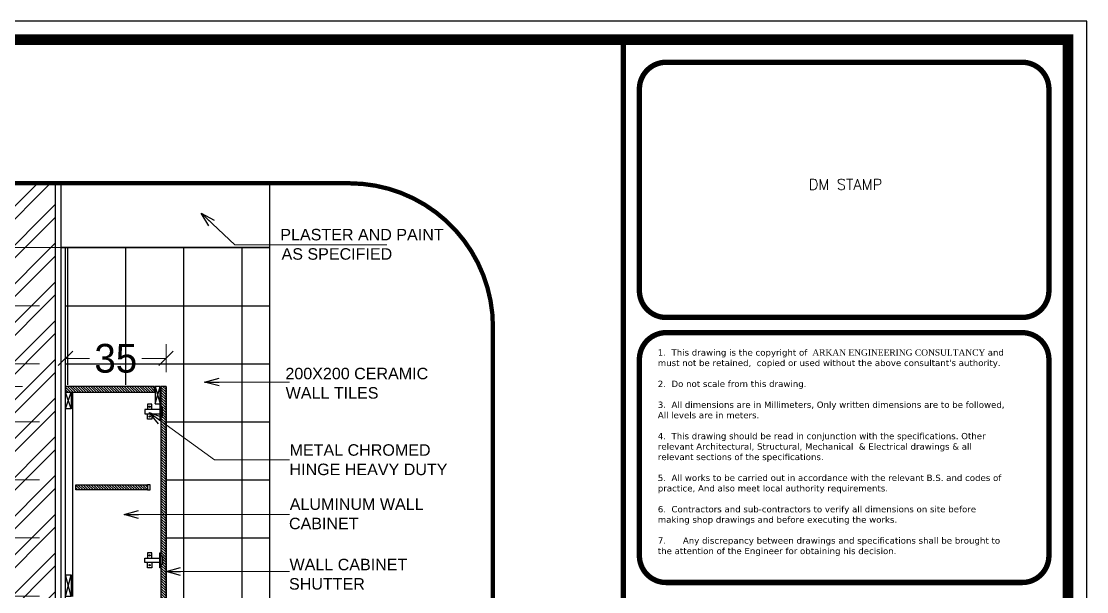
# Model space of a CAD drawing. Header units: centimetres. Extents: x 7997 to 116674, y 1017 to 13844.
# Drawn here: x 54595 to 55129, y 10486 to 10772 of the extents above; entities that cross this region are included whole.
import ezdxf
from ezdxf.enums import TextEntityAlignment as Align

# ---------------------------------------------------------------- set-up
doc = ezdxf.new("R2010")
doc.units = ezdxf.units.CM
doc.header["$LTSCALE"] = 200
doc.header["$PDMODE"] = 2
doc.linetypes.add('PHANTOM2', pattern=[31.75, 15.875, -3.175, 3.175, -3.175, 3.175, -3.175])
for name, color, linetype in [('A-DIM', 10, 'Continuous'), ('A-REF-TARG', 2, 'PHANTOM2'), ('AFP-BW-INTERNAL', 4, 'Continuous'), ('AFP-HATCH-TILES', 251, 'Continuous'), ('AFP-WALL  PLASTER', 8, 'Continuous'), ('ASC-KITCHEN-COUNTER', 6, 'Continuous'), ('ASC-KITCHEN-OVERHEAD', 2, 'Continuous'), ('DIM', 11, 'Continuous'), ('symbol-sec', 4, 'Continuous')]:
    doc.layers.add(name, color=color, linetype=linetype)
for name, color, linetype, lineweight in [('AFP-ceramic', 10, 'Continuous', 5), ('HA', 251, 'Continuous', 0), ('HAT', 8, 'Continuous', 9), ('HATCH', 8, 'Continuous', 5), ('TEXT', 6, 'Continuous', 18), ('WALL', 3, 'Continuous', 25)]:
    doc.layers.add(name, color=color, linetype=linetype, lineweight=lineweight)
doc.styles.add('$0$$0$$0$sheet notes', font='verdana.ttf')
doc.styles.add('$0$$0$Roman', font='romans')
doc.styles.add('Style-Arial', font='arial.ttf')
doc.styles.add('T2', font='')
doc.styles.get('T2').set_extended_font_data('Elisia')
doc.dimstyles.new('NORMAL-1', dxfattribs={"dimtxt": 10, "dimasz": 5, "dimexe": 5, "dimexo": 5, "dimgap": 1, "dimtad": 0, "dimdec": 0, "dimdsep": 46, "dimtxsty": 'T2', "dimblk1": 'OBLIQUE', "dimblk2": 'OBLIQUE', "dimsah": 1, "dimcen": 0.09, "dimclrd": 4, "dimclre": 4, "dimclrt": 6, "dimadec": 0, "dimazin": 0, "dimtfac": 1, "dimtdec": 0, "dimtofl": 0, "dimtmove": 1, "dimatfit": 3, "dimldrblk": 'OPEN30', "dimfxl": 0, "dimtolj": 1, "dimtzin": 0, "dimlwd": 5, "dimlwe": 5, "dimarcsym": 0})
pattern_1 = [(135, (-17173.9867, 14795.903), (0.449012806, 0.449012806), [])]

# ---------------------------------------------------------------- blocks, each defined once
blk = doc.blocks.new('_OBLIQUE')
at = {"color": 0, "linetype": 'ByBlock'}
blk.add_line((-0.5, -0.5), (0.5, 0.5), dxfattribs=at)
blk = doc.blocks.new('_Open30')
at = {"color": 0, "linetype": 'ByBlock', "lineweight": -2}
for p, q in [((-1, 0.268), (0, 0)), ((0, 0), (-1, -0.268)), ((0, 0), (-1, 0))]:
    blk.add_line(p, q, dxfattribs=at)
blk = doc.blocks.new('*D391')
at = {"layer": 'A-DIM', "color": 4, "lineweight": 5, "transparency": 16777216}
for p, q in [((59484.77, 12529.13), (59484.77, 12536.74)), ((59519.77, 12526.99), (59519.77, 12536.74)), ((59484.77, 12531.74), (59493.17, 12531.74)), ((59519.77, 12531.74), (59511.37, 12531.74))]:
    blk.add_line(p, q, dxfattribs=at)
at = {"layer": 'Defpoints', "color": 0, "transparency": 16777216}
for p in [(59519.77, 12531.74), (59484.77, 12524.13, 0), (59519.77, 12521.99, -0.02)]:
    blk.add_point(p, dxfattribs=at)
at = {"layer": 'A-DIM', "color": 4, "lineweight": 5, "transparency": 16777216, "xscale": 5, "yscale": 5, "zscale": 5, "rotation": 180}
blk.add_blockref('_OBLIQUE', (59484.77, 12531.74), dxfattribs=at)
at = {"layer": 'A-DIM', "color": 4, "lineweight": 5, "transparency": 16777216, "xscale": 5, "yscale": 5, "zscale": 5}
blk.add_blockref('_OBLIQUE', (59519.77, 12531.74), dxfattribs=at)
at = {"layer": 'A-DIM', "color": 6, "transparency": 16777216, "insert": (59502.27, 12531.74), "char_height": 10, "attachment_point": 5, "style": 'T2'}
blk.add_mtext('\\A1;35', dxfattribs=at)
blk = doc.blocks.new('*D398')
at = {"layer": 'A-DIM', "color": 4, "lineweight": 5, "transparency": 16777216}
for p, q in [((59469.81, 12521.99), (59448.52, 12521.99)), ((59453.52, 12521.99), (59453.52, 12493.59)), ((59453.52, 12446.99), (59453.52, 12475.4)), ((59469.77, 12446.99), (59448.52, 12446.99))]:
    blk.add_line(p, q, dxfattribs=at)
at = {"layer": 'Defpoints', "color": 0, "transparency": 16777216}
for p in [(59453.52, 12521.99), (59474.81, 12521.99), (59474.77, 12446.99)]:
    blk.add_point(p, dxfattribs=at)
at = {"layer": 'A-DIM', "color": 4, "lineweight": 5, "transparency": 16777216, "xscale": 5, "yscale": 5, "zscale": 5}
for p, rotation in [((59453.52, 12521.99), 90), ((59453.52, 12446.99), 270)]:
    blk.add_blockref('_OBLIQUE', p, dxfattribs=dict(at, rotation=rotation))
at = {"layer": 'A-DIM', "color": 6, "transparency": 16777216, "insert": (59453.52, 12484.49), "char_height": 10, "attachment_point": 5, "rotation": 90, "style": 'T2'}
blk.add_mtext('\\A1;75', dxfattribs=at)
blk = doc.blocks.new('*D399')
at = {"layer": 'A-DIM', "color": 4, "lineweight": 5, "transparency": 16777216}
for p, q in [((59483.12, 12570.29), (59424.91, 12570.29)), ((59429.91, 12428.89), (59429.91, 12570.29)), ((59392.21, 12503.09), (59392.21, 12505.09)), ((59429.91, 12499.59), (59392.21, 12503.09)), ((59475.74, 12428.89), (59424.91, 12428.89))]:
    blk.add_line(p, q, dxfattribs=at)
at = {"layer": 'Defpoints', "color": 0, "transparency": 16777216}
for p in [(59429.91, 12570.29), (59488.12, 12570.29, 0), (59480.74, 12428.89, 0)]:
    blk.add_point(p, dxfattribs=at)
at = {"layer": 'A-DIM', "color": 4, "lineweight": 5, "transparency": 16777216, "xscale": 5, "yscale": 5, "zscale": 5}
for p, rotation in [((59429.91, 12570.29), 90), ((59429.91, 12428.89), 270)]:
    blk.add_blockref('_OBLIQUE', p, dxfattribs=dict(at, rotation=rotation))
at = {"layer": 'A-DIM', "color": 6, "transparency": 16777216, "insert": (59392.21, 12576.81), "char_height": 10, "attachment_point": 5, "rotation": 90, "style": 'T2'}
blk.add_mtext('\\A1;200X200{\\fArial|b0|i0|c238|p34;MM }7{\\fArial|b0|i0|c238|p34;TILES}', dxfattribs=at)
blk = doc.blocks.new('*D404')
at = {"layer": 'A-DIM', "color": 4, "lineweight": 5, "transparency": 16777216}
for p, q in [((59475.74, 12509.69), (59437.05, 12509.69)), ((59442.05, 12509.69), (59442.05, 12508.69)), ((59475.74, 12489.49), (59437.05, 12489.49)), ((59442.05, 12489.49), (59442.05, 12490.5))]:
    blk.add_line(p, q, dxfattribs=at)
at = {"layer": 'Defpoints', "color": 0, "transparency": 16777216}
for p in [(59480.74, 12509.69), (59442.05, 12489.49), (59480.74, 12489.49, 0)]:
    blk.add_point(p, dxfattribs=at)
at = {"layer": 'A-DIM', "color": 4, "lineweight": 5, "transparency": 16777216, "xscale": 5, "yscale": 5, "zscale": 5}
for p, rotation in [((59442.05, 12509.69), 90), ((59442.05, 12489.49), 270)]:
    blk.add_blockref('_OBLIQUE', p, dxfattribs=dict(at, rotation=rotation))
at = {"layer": 'A-DIM', "color": 6, "transparency": 16777216, "insert": (59442.05, 12499.59), "char_height": 10, "attachment_point": 5, "rotation": 90, "style": 'T2'}
blk.add_mtext('\\A1;20', dxfattribs=at)
blk = doc.blocks.new('*D405')
at = {"layer": 'A-DIM', "color": 4, "lineweight": 5, "transparency": 16777216}
for p, q in [((59475.74, 12489.49), (59437.05, 12489.49)), ((59442.05, 12489.49), (59442.05, 12488.49)), ((59475.74, 12469.29), (59437.05, 12469.29)), ((59442.05, 12469.29), (59442.05, 12470.3))]:
    blk.add_line(p, q, dxfattribs=at)
at = {"layer": 'Defpoints', "color": 0, "transparency": 16777216}
for p in [(59442.05, 12489.49), (59480.74, 12489.49, 0), (59480.74, 12469.29)]:
    blk.add_point(p, dxfattribs=at)
at = {"layer": 'A-DIM', "color": 4, "lineweight": 5, "transparency": 16777216, "xscale": 5, "yscale": 5, "zscale": 5}
for p, rotation in [((59442.05, 12489.49), 90), ((59442.05, 12469.29), 270)]:
    blk.add_blockref('_OBLIQUE', p, dxfattribs=dict(at, rotation=rotation))
at = {"layer": 'A-DIM', "color": 6, "transparency": 16777216, "insert": (59442.05, 12479.39), "char_height": 10, "attachment_point": 5, "rotation": 90, "style": 'T2'}
blk.add_mtext('\\A1;20', dxfattribs=at)
blk = doc.blocks.new('*D406')
at = {"layer": 'A-DIM', "color": 4, "lineweight": 5, "transparency": 16777216}
for p, q in [((59475.74, 12449.09), (59437.05, 12449.09)), ((59442.05, 12449.09), (59442.05, 12448.09)), ((59475.74, 12428.89), (59437.05, 12428.89)), ((59442.05, 12428.89), (59442.05, 12429.9))]:
    blk.add_line(p, q, dxfattribs=at)
at = {"layer": 'Defpoints', "color": 0, "transparency": 16777216}
for p in [(59442.05, 12449.09), (59480.74, 12449.09, 0), (59480.74, 12428.89)]:
    blk.add_point(p, dxfattribs=at)
at = {"layer": 'A-DIM', "color": 4, "lineweight": 5, "transparency": 16777216, "xscale": 5, "yscale": 5, "zscale": 5}
for p, rotation in [((59442.05, 12449.09), 90), ((59442.05, 12428.89), 270)]:
    blk.add_blockref('_OBLIQUE', p, dxfattribs=dict(at, rotation=rotation))
at = {"layer": 'A-DIM', "color": 6, "transparency": 16777216, "insert": (59442.05, 12438.99), "char_height": 10, "attachment_point": 5, "rotation": 90, "style": 'T2'}
blk.add_mtext('\\A1;20', dxfattribs=at)
blk = doc.blocks.new('*D407')
at = {"layer": 'A-DIM', "color": 4, "lineweight": 5, "transparency": 16777216}
for p, q in [((59475.74, 12469.29), (59437.05, 12469.29)), ((59442.05, 12469.29), (59442.05, 12468.29)), ((59475.74, 12449.09), (59437.05, 12449.09)), ((59442.05, 12449.09), (59442.05, 12450.1))]:
    blk.add_line(p, q, dxfattribs=at)
at = {"layer": 'Defpoints', "color": 0, "transparency": 16777216}
for p in [(59480.74, 12469.29), (59442.05, 12449.09), (59480.74, 12449.09, 0)]:
    blk.add_point(p, dxfattribs=at)
at = {"layer": 'A-DIM', "color": 4, "lineweight": 5, "transparency": 16777216, "xscale": 5, "yscale": 5, "zscale": 5}
for p, rotation in [((59442.05, 12469.29), 90), ((59442.05, 12449.09), 270)]:
    blk.add_blockref('_OBLIQUE', p, dxfattribs=dict(at, rotation=rotation))
at = {"layer": 'A-DIM', "color": 6, "transparency": 16777216, "insert": (59442.05, 12459.19), "char_height": 10, "attachment_point": 5, "rotation": 90, "style": 'T2'}
blk.add_mtext('\\A1;20', dxfattribs=at)
blk = doc.blocks.new('*D409')
at = {"layer": 'A-DIM', "color": 4, "lineweight": 5, "transparency": 16777216}
for p, q in [((59475.74, 12529.89), (59437.05, 12529.89)), ((59442.05, 12529.89), (59442.05, 12528.89)), ((59475.74, 12509.69), (59437.05, 12509.69)), ((59442.05, 12509.69), (59442.05, 12510.7))]:
    blk.add_line(p, q, dxfattribs=at)
at = {"layer": 'Defpoints', "color": 0, "transparency": 16777216}
for p in [(59442.05, 12529.89), (59480.74, 12529.89, 0), (59480.74, 12509.69)]:
    blk.add_point(p, dxfattribs=at)
at = {"layer": 'A-DIM', "color": 4, "lineweight": 5, "transparency": 16777216, "xscale": 5, "yscale": 5, "zscale": 5}
for p, rotation in [((59442.05, 12529.89), 90), ((59442.05, 12509.69), 270)]:
    blk.add_blockref('_OBLIQUE', p, dxfattribs=dict(at, rotation=rotation))
at = {"layer": 'A-DIM', "color": 6, "transparency": 16777216, "insert": (59442.05, 12519.79), "char_height": 10, "attachment_point": 5, "rotation": 90, "style": 'T2'}
blk.add_mtext('\\A1;20', dxfattribs=at)
blk = doc.blocks.new('*D410')
at = {"layer": 'A-DIM', "color": 4, "lineweight": 5, "transparency": 16777216}
for p, q in [((59475.74, 12550.09), (59437.05, 12550.09)), ((59442.05, 12550.09), (59442.05, 12549.09)), ((59442.05, 12529.89), (59442.05, 12530.9)), ((59475.74, 12529.89), (59437.05, 12529.89))]:
    blk.add_line(p, q, dxfattribs=at)
at = {"layer": 'Defpoints', "color": 0, "transparency": 16777216}
for p in [(59480.74, 12550.09), (59442.05, 12529.89), (59480.74, 12529.89, 0)]:
    blk.add_point(p, dxfattribs=at)
at = {"layer": 'A-DIM', "color": 4, "lineweight": 5, "transparency": 16777216, "xscale": 5, "yscale": 5, "zscale": 5}
for p, rotation in [((59442.05, 12550.09), 90), ((59442.05, 12529.89), 270)]:
    blk.add_blockref('_OBLIQUE', p, dxfattribs=dict(at, rotation=rotation))
at = {"layer": 'A-DIM', "color": 6, "transparency": 16777216, "insert": (59442.05, 12539.99), "char_height": 10, "attachment_point": 5, "rotation": 90, "style": 'T2'}
blk.add_mtext('\\A1;20', dxfattribs=at)
blk = doc.blocks.new('*D411')
at = {"layer": 'A-DIM', "color": 4, "lineweight": 5, "transparency": 16777216}
for p, q in [((59475.74, 12570.29), (59437.05, 12570.29)), ((59442.05, 12570.29), (59442.05, 12569.29)), ((59475.74, 12550.09), (59437.05, 12550.09)), ((59442.05, 12550.09), (59442.05, 12551.1))]:
    blk.add_line(p, q, dxfattribs=at)
at = {"layer": 'Defpoints', "color": 0, "transparency": 16777216}
for p in [(59442.05, 12570.29), (59480.74, 12570.29, 0), (59480.74, 12550.09)]:
    blk.add_point(p, dxfattribs=at)
at = {"layer": 'A-DIM', "color": 4, "lineweight": 5, "transparency": 16777216, "xscale": 5, "yscale": 5, "zscale": 5}
for p, rotation in [((59442.05, 12570.29), 90), ((59442.05, 12550.09), 270)]:
    blk.add_blockref('_OBLIQUE', p, dxfattribs=dict(at, rotation=rotation))
at = {"layer": 'A-DIM', "color": 6, "transparency": 16777216, "insert": (59442.05, 12560.19), "char_height": 10, "attachment_point": 5, "rotation": 90, "style": 'T2'}
blk.add_mtext('\\A1;20', dxfattribs=at)
blk = doc.blocks.new('08-TITLE SHEET-selattin', base_point=(45714.8, -203081.4))
at = {"color": 0}
blk.add_lwpolyline([(51244.8, -203081.4), (45714.8, -203081.4), (45714.8, -206921.4), (51244.8, -206921.4)], close=True, dxfattribs=at)
at = {"color": 0, "linetype": 'ByBlock', "const_width": 17}
blk.add_lwpolyline([(45744.3, -206891.9), (51215.3, -206891.9), (51215.3, -203110.8), (45744.3, -203110.8)], close=True, dxfattribs=at)
at = {"color": 0, "linetype": 'ByBlock', "const_width": 8.52}
blk.add_lwpolyline([(50507.6, -203110.8), (50507.6, -206891.9)], dxfattribs=at)
for points in [[(50575.9, -203552.4), (51142.1, -203552.4, 0.414214), (51184.7, -203509.8), (51184.7, -203189.1, 0.414214), (51142.1, -203146.5), (50575.9, -203146.5, 0.414214), (50533.3, -203189.1), (50533.3, -203509.8, 0.414214)], [(50575.9, -203973.9), (51142.1, -203973.9, 0.414214), (51184.7, -203931.3), (51184.7, -203619.1, 0.414214), (51142.1, -203576.5), (50575.9, -203576.5, 0.414214), (50533.3, -203619.1), (50533.3, -203931.3, 0.414214)]]:
    blk.add_lwpolyline(points, format="xyb", close=True, dxfattribs=at)
at = {"layer": 'HA', "ltscale": 1.2}
blk.add_lwpolyline([(45714.8, -203081.4), (51244.8, -203081.4), (51244.8, -206921.4), (45714.8, -206921.4)], close=True, dxfattribs=at)
at = {"color": 0, "style": '$0$$0$Roman'}
blk.add_text('DM STAMP', height=17.04, dxfattribs=at).set_placement((50861.2, -203340.9), align=Align.MIDDLE_CENTER)
at = {"color": 0, "insert": (50562.6, -203603.1), "char_height": 9.9665, "width": 558.315, "attachment_point": 1, "style": '$0$$0$$0$sheet notes'}
blk.add_mtext("1.  This drawing is the copyright of {\\fTimes New Roman|b0|i0|c238|p26; \\fTimes New Roman|b0|i0|c0|p26;ARKAN ENGINEERING CONSULTANCY }and must not be retained,  copied or used without the above consultant's authority.\\P\\P2.  Do not scale from this drawing.\\P\\P3.  All dimensions are in Millimeters, Only written dimensions are to be followed, All levels are in meters.\\P\\P4.  This drawing should be read in conjunction with the specifications. Other relevant Architectural, Structural, Mechanical  & Electrical drawings & all relevant sections of the specifications.\\P\\P5.  All works to be carried out in accordance with the relevant B.S. and codes of practice, And also meet local authority requirements.\\P\\P6.  Contractors and sub-contractors to verify all dimensions on site before making shop drawings and before executing the works.\\P\\P7.^IAny discrepancy between drawings and specifications shall be brought to the attention of the Engineer for obtaining his decision.", dxfattribs=at)
blk = doc.blocks.new('A$C0F54101D')
at = {"layer": 'AFP-HATCH-TILES'}
h = blk.add_hatch(dxfattribs=at)
h.set_pattern_fill('_USER', color=251, scale=20.2, angle=90, style=0, pattern_type=0)
h.set_pattern_definition([(90, (114.988, 364.175), (-20.2, 1e-15), [])])
h.paths.add_polyline_path([(186, 350.74), (114.99, 350.74), (114.99, 302.98), (149.99, 302.98), (149.99, 227.98), (114.99, 227.98), (114.99, 183.44), (173.45, 183.44), (173.49, 82.44), (186, 82.44)])
at = {"layer": 'HAT'}
h = blk.add_hatch(dxfattribs=at)
h.set_pattern_fill('ANSI32', color=256, style=0)
h.set_pattern_definition([(45, (-240.107, 947.588), (-6.73519, 6.73519), []), (45, (-235.617, 947.588), (-6.73519, 6.73519), [])])
h.paths.add_polyline_path([(111.49, 373.14), (91.49, 373.14), (91.49, 72.44), (111.49, 72.44)])
at = {"layer": 'HATCH'}
h = blk.add_hatch(dxfattribs=at)
h.set_pattern_fill('ANSI31', color=256, scale=0.2, style=0, double=1)
h.set_pattern_definition(pattern_1)
h.paths.add_polyline_path([(145.99, 302.44), (114.99, 302.44), (114.99, 300.44), (116.99, 300.44), (145.99, 300.44)])
h = blk.add_hatch(dxfattribs=at)
h.set_pattern_fill('ANSI31', color=256, scale=0.2, style=0, double=1)
h.set_pattern_definition(pattern_1)
h.paths.add_polyline_path([(149.99, 302.44), (148.19, 302.44), (148.19, 295.19), (148.69, 295.19), (148.69, 292.19), (148.19, 292.19), (148.19, 243.48), (148.69, 243.48), (148.69, 240.48), (148.19, 240.48), (148.19, 227.44), (149.99, 227.44)])
h = blk.add_hatch(dxfattribs=at)
h.set_pattern_fill('ANSI31', color=256, scale=0.2, style=0, double=1)
h.set_pattern_definition(pattern_1)
h.paths.add_polyline_path([(143.49, 268.24), (118.59, 268.24), (118.59, 266.44), (143.49, 266.44)])
at = {"layer": 'A-REF-TARG', "color": 8, "ltscale": 0.005, "const_width": 1.5, "elevation": 0}
blk.add_lwpolyline([(213.73, 40.44), (90.91, 40.44, -0.414214), (40.91, 90.44), (40.91, 323.14, -0.414214), (90.91, 373.14), (213.73, 373.14, -0.414214), (263.73, 323.14), (263.73, 90.44, -0.414214)], format="xyb", close=True, dxfattribs=at)
at = {"layer": 'AFP-BW-INTERNAL'}
blk.add_line((111.49, 72.44, 0), (111.49, 373.14, 0), dxfattribs=at)
at = {"layer": 'AFP-ceramic'}
blk.add_line((129.36, 302.44, -0.02), (129.36, 302.44, -0.02), dxfattribs=at)
at = {"layer": 'AFP-HATCH-TILES', "color": 251}
for p, q in [((113.49, 350.74, 0), (186, 350.74, 0)), ((114.99, 330.54, 0), (186, 330.54, 0)), ((114.99, 310.34, 0), (186, 310.34, 0)), ((149.99, 290.14, 0), (186, 290.14, 0)), ((149.99, 269.94, 0), (186, 269.94, 0)), ((149.99, 249.74, 0), (186, 249.74, 0))]:
    blk.add_line(p, q, dxfattribs=at)
at = {"layer": 'AFP-HATCH-TILES'}
for p, q in [((186, 350.74, 0), (113.49, 350.74, 0)), ((114.99, 182.31, 0), (114.99, 350.74, 0))]:
    blk.add_line(p, q, dxfattribs=at)
at = {"layer": 'AFP-WALL  PLASTER'}
blk.add_line((113.49, 77.44, 0), (113.49, 373.14, 0), dxfattribs=at)
at = {"layer": 'ASC-KITCHEN-COUNTER'}
blk.add_line((149.99, 302.44, -0.02), (149.99, 227.44, -0.02), dxfattribs=at)
at = {"layer": 'ASC-KITCHEN-OVERHEAD'}
for p, q in [((114.99, 294.69, 0), (116.99, 300.44, 0)), ((116.99, 294.69, 0), (114.99, 300.44, 0)), ((146.19, 302.44, 0), (147.99, 296.44, 0)), ((146.19, 296.44, 0), (147.99, 302.44, 0)), ((144.42, 295.26, 0), (144.14, 295.54, 0)), ((144.14, 295.26, 0), (144.42, 295.54, 0)), ((144.42, 292.13, 0), (144.14, 291.84, 0)), ((144.14, 292.13, 0), (144.42, 291.84, 0)), ((144.42, 243.54, 0), (144.14, 243.82, 0)), ((144.14, 243.54, 0), (144.42, 243.82, 0)), ((144.42, 240.41, 0), (144.14, 240.13, 0)), ((144.14, 240.41, 0), (144.42, 240.13, 0)), ((114.99, 229.44, 0), (116.99, 236.94, 0)), ((116.99, 229.44, 0), (114.99, 236.94, 0))]:
    blk.add_line(p, q, dxfattribs=at)
at = {"layer": 'ASC-KITCHEN-OVERHEAD', "elevation": 0}
for points in [[(147.8, 294.46), (142.6, 294.46), (142.6, 292.92), (147.8, 292.92)], [(145.05, 294.46), (145.05, 296.33), (143.51, 296.33), (143.51, 294.46)], [(145.05, 292.92), (145.05, 291.05), (143.51, 291.05), (143.51, 292.92)], [(148.19, 296.33), (147.8, 296.33), (147.8, 291.05), (148.19, 291.05)], [(148.19, 292.19), (148.69, 292.19), (148.69, 295.19), (148.19, 295.19)], [(147.8, 241.21), (142.6, 241.21), (142.6, 242.75), (147.8, 242.75)], [(145.05, 242.75), (145.05, 244.62), (143.51, 244.62), (143.51, 242.75)], [(145.05, 241.21), (145.05, 239.33), (143.51, 239.33), (143.51, 241.21)], [(148.19, 239.33), (147.8, 239.33), (147.8, 244.62), (148.19, 244.62)], [(148.19, 243.48), (148.69, 243.48), (148.69, 240.48), (148.19, 240.48)]]:
    blk.add_lwpolyline(points, dxfattribs=at)
at = {"layer": 'ASC-KITCHEN-OVERHEAD'}
for centre in [(144.28, 295.4, 0), (144.28, 291.99, 0), (144.28, 243.68, 0), (144.28, 240.27, 0)]:
    blk.add_circle(centre, 0.2, dxfattribs=at)
at = {"layer": 'symbol-sec', "elevation": 0}
for points in [[(114.99, 300.44), (145.99, 300.44), (145.99, 302.44), (114.99, 302.44)], [(116.99, 294.69), (114.99, 294.69), (114.99, 300.44), (116.99, 300.44)], [(147.99, 296.44), (147.99, 302.44), (146.19, 302.44), (146.19, 296.44)], [(148.19, 302.44), (148.19, 227.44), (149.99, 227.44), (149.99, 302.44)], [(118.59, 268.24), (143.49, 268.24), (143.49, 266.44), (118.59, 266.44)], [(143.49, 266.44), (144.49, 266.44), (144.49, 268.24), (143.49, 268.24)], [(116.99, 229.44), (114.99, 229.44), (114.99, 236.94), (116.99, 236.94)]]:
    blk.add_lwpolyline(points, close=True, dxfattribs=at)
blk.add_lwpolyline([(117.59, 229.44), (117.59, 229.44), (117.59, 300.44), (117.59, 300.44)], dxfattribs=at)
at = {"layer": 'WALL', "linetype": 'Continuous', "elevation": 0}
blk.add_lwpolyline([(186, 373.14), (186, 223.03), (194.48, 223.03), (181.03, 215.56), (186, 215.56), (186, 43.03)], dxfattribs=at)
at = {"layer": 'TEXT', "style": 'Style-Arial'}
for s, p in [('PLASTER AND PAINT', (189.75, 353.28, 0)), ('AS SPECIFIED', (190.18, 346.55, 0)), ('200X200 CERAMIC', (191.52, 304.95, 0)), ('WALL TILES', (191.61, 298.22, 0)), ('METAL CHROMED', (192.97, 278.35, 0)), ('HINGE HEAVY DUTY', (192.94, 271.61, 0)), ('ALUMINUM WALL', (193.04, 259.52, 0)), ('CABINET', (192.76, 252.79, 0)), ('WALL CABINET', (192.95, 238.51, 0)), ('SHUTTER', (192.77, 231.78, 0))]:
    blk.add_text(s, height=4, dxfattribs=at).set_placement(p)
at = {"layer": 'A-DIM'}
dim = blk.add_linear_dim(base=(60.13, 350.74, 0), p1=(110.96, 209.34, 0), p2=(118.34, 350.74, 0), angle=90, text='200X200{\\fArial|b0|i0|c238|p34;MM }7{\\fArial|b0|i0|c238|p34;TILES}', dimstyle='NORMAL-1', dxfattribs=at)
dim.commit()
dim.dimension.update_dxf_attribs({"geometry": '*D399', "text_midpoint": (22.43, 286.54, 0), "dimtype": 128, "insert": (-59369.78, -12219.55)})
for base, p1, p2, angle, picture, middle in [((72.27, 350.74, 0), (110.96, 330.54, 0), (110.96, 350.74, 0), 90, '*D411', (72.27, 340.64, 0)), ((72.27, 310.34, 0), (110.96, 330.54, 0), (110.96, 310.34, 0), 270, '*D410', (72.27, 320.44, 0)), ((72.27, 310.34, 0), (110.96, 290.14, 0), (110.96, 310.34, 0), 90, '*D409', (72.27, 300.24, 0)), ((83.74, 302.44, 0), (104.99, 227.44, 0), (105.03, 302.44, 0), 90, '*D398', (83.74, 264.94, 0)), ((72.27, 269.94, 0), (110.96, 290.14, 0), (110.96, 269.94, 0), 270, '*D404', (72.27, 280.04, 0)), ((72.27, 269.94, 0), (110.96, 249.74, 0), (110.96, 269.94, 0), 90, '*D405', (72.27, 259.84, 0)), ((72.27, 229.54, 0), (110.96, 249.74, 0), (110.96, 229.54, 0), 270, '*D407', (72.27, 239.64, 0)), ((72.27, 229.54, 0), (110.96, 209.34, 0), (110.96, 229.54, 0), 90, '*D406', (72.27, 219.44, 0))]:
    dim = blk.add_linear_dim(base=base, p1=p1, p2=p2, angle=angle, dimstyle='NORMAL-1', dxfattribs=at)
    dim.commit()
    dim.dimension.update_dxf_attribs({"geometry": picture, "text_midpoint": middle, "insert": (-59369.78, -12219.55)})
dim = blk.add_linear_dim(base=(149.99, 312.19, 0), p1=(114.99, 304.58, 0), p2=(149.99, 302.44, -0.02), dimstyle='NORMAL-1', dxfattribs=at)
dim.commit()
dim.dimension.update_dxf_attribs({"geometry": '*D391', "text_midpoint": (132.49, 312.19, 0), "insert": (-59369.78, -12219.55)})
at = {"layer": 'HAT'}
for points in [[(162.2, 362.77, 0), (173.86, 351.72, 0), (226.77, 351.72, 0)], [(163.42, 303.97, -0.02), (192.94, 303.97, -0.02)], [(144.14, 293.45, 0), (166.9, 276.97, 0), (192.99, 276.97, 0)], [(135.4, 257.91, -0.02), (192.94, 257.91, -0.02)], [(149.99, 238.08, -0.02), (192.94, 238.08, -0.02)]]:
    blk.add_leader(points, dimstyle='NORMAL-1', override={"dimfxl": 4, "dimfxlon": 1}, dxfattribs=at)

msp = doc.modelspace()

# ---------------------------------------------------------------- linework, layer by layer
at = {"linetype": 'Continuous'}
msp.add_lwpolyline([(53386.8978, 9562.4841), (55128.8478, 9562.4841), (55128.8478, 10772.0841), (53386.8978, 10772.0841)], close=True, dxfattribs=at)

# ---------------------------------------------------------------- block references
at = {"layer": 'A-DIM', "xscale": 1.44, "yscale": 1.44, "zscale": 1.44}
msp.add_blockref('A$C0F54101D', (54451.5678, 10153.625, 0.004), dxfattribs=at)
at = {"layer": 'DIM', "color": 0, "linetype": 'Continuous', "xscale": 0.3149999999999982, "yscale": 0.3149999999999982, "zscale": 0.3149999999999982}
msp.add_blockref('08-TITLE SHEET-selattin', (53386.8978, 10772.0841), dxfattribs=at)

doc.saveas('drawing.dxf')
